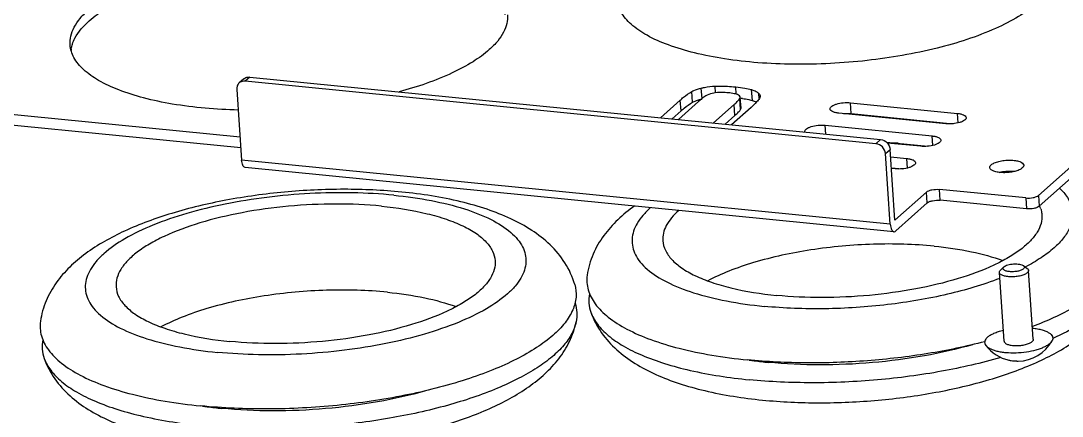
# Model space of a CAD drawing. Extents: x -425 to 6552, y -3049 to 3105.
# Drawn here: x -135.75 to -90.06, y -1911.33 to -1893.97 of the extents above; entities that cross this region are included whole.
import ezdxf

# ---------------------------------------------------------------- set-up
doc = ezdxf.new("R2010")
doc.units = 0
doc.layers.get('0').update_dxf_attribs({"linetype": 'CONTINUOUS'})

msp = doc.modelspace()

# ---------------------------------------------------------------- linework, layer by layer
at = {"color": 7, "linetype": 'CONTINUOUS'}
for p, q in [((-74.919, -1887.217), (-91.097, -1901.639)), ((-74.887, -1887.694), (-91.064, -1902.116)), ((-125.964, -1896.52), (-126.169, -1896.703)), ((-125.707, -1896.442), (-125.912, -1896.625)), ((-125.707, -1896.442), (-98.028, -1899.186)), ((-126.275, -1896.984), (-126.062, -1900.085)), ((-98.233, -1899.369), (-125.912, -1896.625)), ((-105.864, -1897.387), (-105.896, -1896.925)), ((-105.272, -1897.138), (-105.293, -1896.84)), ((-104.364, -1897.193), (-104.386, -1896.874)), ((-103.654, -1897.472), (-103.686, -1896.995)), ((-107.689, -1898.228), (-106.818, -1897.452)), ((-106.785, -1897.929), (-106.818, -1897.452)), ((-106.275, -1897.55), (-106.308, -1897.073)), ((-104.169, -1897.867), (-104.202, -1897.39)), ((-104.152, -1897.81), (-104.184, -1897.333)), ((-103.352, -1897.38), (-103.366, -1897.165)), ((-138.329, -1897.853), (-126.132, -1899.062)), ((-107.178, -1898.279), (-106.785, -1897.929)), ((-106.014, -1897.517), (-106.9, -1898.307)), ((-105.361, -1898.459), (-104.456, -1897.652)), ((-103.714, -1897.773), (-104.572, -1898.537)), ((-104.423, -1898.129), (-104.456, -1897.652)), ((-99.35, -1897.572), (-94.659, -1898.037)), ((-99.317, -1898.049), (-99.35, -1897.572)), ((-138.296, -1898.33), (-126.1, -1899.54)), ((-104.85, -1898.51), (-104.423, -1898.129)), ((-95.171, -1898.494), (-99.862, -1898.029)), ((-99.317, -1898.049), (-94.847, -1898.492)), ((-94.63, -1898.456), (-94.659, -1898.037)), ((-100.46, -1898.562), (-95.769, -1899.027)), ((-100.434, -1898.948), (-100.46, -1898.562)), ((-98.233, -1899.369), (-98.028, -1899.186)), ((-97.774, -1899.302), (-95.957, -1899.482)), ((-95.74, -1899.446), (-95.769, -1899.027)), ((-97.815, -1899.805), (-97.61, -1899.623)), ((-96.282, -1899.484), (-97.735, -1899.339)), ((-97.397, -1902.724), (-97.61, -1899.623)), ((-97.602, -1902.906), (-126.062, -1900.085)), ((-97.602, -1902.906), (-97.815, -1899.805)), ((-97.587, -1899.946), (-96.879, -1900.017)), ((-96.851, -1900.436), (-96.879, -1900.017)), ((-97.447, -1903.234), (-125.908, -1900.412)), ((-97.555, -1900.423), (-97.068, -1900.472)), ((-97.392, -1900.473), (-97.552, -1900.458)), ((-97.397, -1902.724), (-96.013, -1901.49)), ((-95.98, -1901.967), (-96.013, -1901.49)), ((-91.659, -1901.753), (-95.451, -1901.377)), ((-95.418, -1901.854), (-95.451, -1901.377)), ((-97.364, -1903.201), (-95.98, -1901.967)), ((-91.626, -1902.23), (-95.418, -1901.854)), ((-91.659, -1901.753), (-91.626, -1902.23)), ((-91.097, -1901.639), (-91.064, -1902.116)), ((-92.625, -1904.783), (-92.772, -1904.929)), ((-92.625, -1904.783), (-92.618, -1904.777)), ((-91.76, -1904.724), (-91.593, -1904.848)), ((-92.609, -1908.044), (-92.817, -1905.023)), ((-91.329, -1907.956), (-91.537, -1904.935))]:
    msp.add_line(p, q, dxfattribs=at)
for centre, radius, start, end in [((-132.223, -1895.423), 1.336, 170.2651, 173.177), ((-105.129, -1900.361), 3.047, 104.474, 105.0462), ((-104.944, -1903.563), 6.24, 82.858, 82.9849), ((-104.87, -1902.983), 5.655, 81.9858, 82.8704), ((-97.564, -1926.881), 27.531, 89.3633, 90.1184), ((-92.168, -1902.598), 1.225, 17.4892, 23.8876), ((-92.025, -1907.18), 1.737, 216.9305, 257.7423), ((-92.025, -1907.18), 1.737, 271.0692, 330.9324), ((-92.142, -1907.663), 1.24, 258.2511, 259.2283), ((-92.349, -1908.699), 0.184, 255.6327, 257.9956), ((-92.348, -1908.697), 0.186, 258.0021, 262.2096)]:
    msp.add_arc(centre, radius, start, end, dxfattribs=at)
for points, knots in [([(-132.756, -1893.972), (-132.532, -1893.772), (-131.998, -1893.39), (-130.673, -1892.696), (-128.606, -1892.005), (-125.815, -1891.474), (-122.842, -1891.255), (-119.98, -1891.371), (-117.806, -1891.747), (-116.353, -1892.238), (-115.339, -1892.736), (-114.702, -1893.27), (-114.498, -1893.69)], [0, 0, 0, 0, 0.046457, 0.100938, 0.231156, 0.381692, 0.539777, 0.691515, 0.823952, 0.879793, 0.927668, 1, 1, 1, 1]), ([(-91.207, -1893.218), (-91.445, -1893.43), (-92.017, -1893.834), (-93.443, -1894.561), (-95.668, -1895.268), (-98.651, -1895.782), (-101.293, -1895.919), (-103.38, -1895.831), (-104.832, -1895.668), (-106.149, -1895.414), (-107.294, -1895.075), (-108.238, -1894.662), (-108.96, -1894.18), (-109.445, -1893.633), (-109.586, -1893.205), (-109.6, -1893.005)], [0, 0, 0, 0, 0.048018, 0.104733, 0.240828, 0.397545, 0.559919, 0.638266, 0.712142, 0.779856, 0.840019, 0.891691, 0.934635, 0.969785, 1, 1, 1, 1]), ([(-133.589, -1895.027), (-133.597, -1894.899), (-133.574, -1894.63), (-133.419, -1894.235), (-133.152, -1893.848), (-132.92, -1893.612), (-132.788, -1893.495)], [0, 0, 0, 0, 0.214916, 0.445745, 0.704968, 1, 1, 1, 1]), ([(-114.396, -1893.708), (-114.387, -1893.835), (-114.411, -1894.104), (-114.565, -1894.499), (-114.832, -1894.886), (-115.065, -1895.122), (-115.196, -1895.239)], [0, 0, 0, 0, 0.214916, 0.445745, 0.704968, 1, 1, 1, 1]), ([(-133.489, -1894.992), (-133.46, -1894.903), (-133.291, -1894.515), (-133.001, -1894.191), (-132.756, -1893.972)], [0, 0, 0, 0, 0.220989, 1, 1, 1, 1]), ([(-126.213, -1897.894), (-127.18, -1897.868), (-128.579, -1897.751), (-130.32, -1897.389), (-131.407, -1897.049), (-132.302, -1896.64), (-132.985, -1896.168), (-133.442, -1895.634), (-133.575, -1895.22), (-133.589, -1895.027)], [0, 0, 0, 0, 0.346173, 0.499566, 0.635687, 0.75266, 0.850167, 0.930474, 1, 1, 1, 1]), ([(-115.196, -1895.239), (-115.417, -1895.436), (-115.941, -1895.812), (-117.24, -1896.498), (-118.359, -1896.876), (-119.155, -1897.092)], [0, 0, 0, 0, 0.201401, 0.437147, 1, 1, 1, 1]), ([(-125.964, -1896.52), (-125.914, -1896.476), (-125.821, -1896.439), (-125.73, -1896.44), (-125.707, -1896.442)], [0, 0, 0, 0, 0.737824, 1, 1, 1, 1]), ([(-126.169, -1896.703), (-126.206, -1896.736), (-126.266, -1896.825), (-126.279, -1896.931), (-126.275, -1896.984)], [0, 0, 0, 0, 0.486101, 1, 1, 1, 1]), ([(-125.912, -1896.625), (-125.935, -1896.622), (-126.026, -1896.621), (-126.119, -1896.659), (-126.169, -1896.703)], [0, 0, 0, 0, 0.262176, 1, 1, 1, 1]), ([(-106.308, -1897.073), (-106.281, -1897.058), (-106.149, -1896.995), (-106.007, -1896.953), (-105.896, -1896.925)], [0, 0, 0, 0, 0.21083, 1, 1, 1, 1]), ([(-105.896, -1896.925), (-105.851, -1896.914), (-105.652, -1896.871), (-105.45, -1896.85), (-105.293, -1896.84)], [0, 0, 0, 0, 0.226401, 1, 1, 1, 1]), ([(-105.293, -1896.84), (-105.231, -1896.837), (-104.928, -1896.829), (-104.626, -1896.851), (-104.386, -1896.874)], [0, 0, 0, 0, 0.204327, 1, 1, 1, 1]), ([(-104.386, -1896.874), (-104.25, -1896.888), (-104.015, -1896.917), (-103.782, -1896.965), (-103.686, -1896.995)], [0, 0, 0, 0, 0.577285, 1, 1, 1, 1]), ([(-103.686, -1896.995), (-103.618, -1897.016), (-103.504, -1897.059), (-103.4, -1897.127), (-103.366, -1897.165)], [0, 0, 0, 0, 0.585068, 1, 1, 1, 1]), ([(-106.818, -1897.452), (-106.772, -1897.411), (-106.611, -1897.273), (-106.44, -1897.145), (-106.308, -1897.073)], [0, 0, 0, 0, 0.28842, 1, 1, 1, 1]), ([(-106.275, -1897.55), (-106.266, -1897.545), (-106.23, -1897.526), (-106.193, -1897.51), (-106.165, -1897.498)], [0, 0, 0, 0, 0.235942, 1, 1, 1, 1]), ([(-106.165, -1897.498), (-106.147, -1897.491), (-106.067, -1897.46), (-105.984, -1897.435), (-105.921, -1897.418)], [0, 0, 0, 0, 0.228386, 1, 1, 1, 1]), ([(-105.7, -1897.266), (-105.761, -1897.3), (-105.864, -1897.387), (-105.966, -1897.474), (-106.014, -1897.517)], [0, 0, 0, 0, 0.517924, 1, 1, 1, 1]), ([(-105.29, -1897.139), (-105.331, -1897.145), (-105.472, -1897.17), (-105.611, -1897.215), (-105.7, -1897.266)], [0, 0, 0, 0, 0.284553, 1, 1, 1, 1]), ([(-104.705, -1897.135), (-104.752, -1897.13), (-104.946, -1897.115), (-105.144, -1897.118), (-105.29, -1897.139)], [0, 0, 0, 0, 0.24042, 1, 1, 1, 1]), ([(-104.258, -1897.238), (-104.316, -1897.202), (-104.469, -1897.164), (-104.62, -1897.143), (-104.705, -1897.135)], [0, 0, 0, 0, 0.444025, 1, 1, 1, 1]), ([(-104.456, -1897.652), (-104.408, -1897.61), (-104.32, -1897.527), (-104.234, -1897.439), (-104.202, -1897.39)], [0, 0, 0, 0, 0.520961, 1, 1, 1, 1]), ([(-104.184, -1897.333), (-104.185, -1897.324), (-104.196, -1897.284), (-104.231, -1897.255), (-104.258, -1897.238)], [0, 0, 0, 0, 0.212761, 1, 1, 1, 1]), ([(-104.082, -1897.384), (-104.039, -1897.39), (-103.895, -1897.412), (-103.752, -1897.441), (-103.654, -1897.472)], [0, 0, 0, 0, 0.293697, 1, 1, 1, 1]), ([(-103.343, -1897.379), (-103.374, -1897.439), (-103.499, -1897.574), (-103.629, -1897.697), (-103.714, -1897.773)], [0, 0, 0, 0, 0.370506, 1, 1, 1, 1]), ([(-103.654, -1897.472), (-103.636, -1897.477), (-103.575, -1897.498), (-103.514, -1897.522), (-103.472, -1897.543)], [0, 0, 0, 0, 0.276895, 1, 1, 1, 1]), ([(-103.366, -1897.165), (-103.359, -1897.173), (-103.335, -1897.204), (-103.319, -1897.243), (-103.317, -1897.272)], [0, 0, 0, 0, 0.271557, 1, 1, 1, 1]), ([(-103.317, -1897.272), (-103.317, -1897.281), (-103.317, -1897.318), (-103.33, -1897.354), (-103.343, -1897.379)], [0, 0, 0, 0, 0.231567, 1, 1, 1, 1]), ([(-106.785, -1897.929), (-106.739, -1897.888), (-106.579, -1897.75), (-106.407, -1897.622), (-106.275, -1897.55)], [0, 0, 0, 0, 0.28842, 1, 1, 1, 1]), ([(-104.423, -1898.129), (-104.367, -1898.079), (-104.278, -1897.996), (-104.194, -1897.906), (-104.169, -1897.867)], [0, 0, 0, 0, 0.619866, 1, 1, 1, 1]), ([(-100.246, -1897.844), (-100.249, -1897.799), (-100.185, -1897.725), (-100.079, -1897.669), (-99.908, -1897.605), (-99.662, -1897.563), (-99.454, -1897.561), (-99.35, -1897.572)], [0, 0, 0, 0, 0.138275, 0.244676, 0.374999, 0.68296, 1, 1, 1, 1]), ([(-99.862, -1898.029), (-99.914, -1898.023), (-100.009, -1898.008), (-100.145, -1897.967), (-100.242, -1897.897), (-100.246, -1897.844)], [0, 0, 0, 0, 0.350994, 0.639546, 1, 1, 1, 1]), ([(-99.642, -1898.05), (-99.614, -1898.047), (-99.506, -1898.039), (-99.397, -1898.041), (-99.317, -1898.049)], [0, 0, 0, 0, 0.25591, 1, 1, 1, 1]), ([(-94.275, -1898.221), (-94.272, -1898.267), (-94.337, -1898.34), (-94.442, -1898.397), (-94.613, -1898.46), (-94.859, -1898.502), (-95.067, -1898.504), (-95.171, -1898.494)], [0, 0, 0, 0, 0.138275, 0.244676, 0.374999, 0.68296, 1, 1, 1, 1]), ([(-94.659, -1898.037), (-94.607, -1898.042), (-94.512, -1898.058), (-94.376, -1898.098), (-94.279, -1898.168), (-94.275, -1898.221)], [0, 0, 0, 0, 0.350994, 0.639546, 1, 1, 1, 1]), ([(-101.356, -1898.834), (-101.359, -1898.788), (-101.295, -1898.715), (-101.189, -1898.658), (-101.019, -1898.595), (-100.772, -1898.553), (-100.564, -1898.551), (-100.46, -1898.562)], [0, 0, 0, 0, 0.138275, 0.244676, 0.374999, 0.68296, 1, 1, 1, 1]), ([(-98.028, -1899.186), (-97.922, -1899.197), (-97.716, -1899.305), (-97.617, -1899.516), (-97.61, -1899.623)], [0, 0, 0, 0, 0.497738, 1, 1, 1, 1]), ([(-95.386, -1899.211), (-95.382, -1899.257), (-95.447, -1899.33), (-95.553, -1899.387), (-95.723, -1899.45), (-95.97, -1899.492), (-96.177, -1899.494), (-96.282, -1899.484)], [0, 0, 0, 0, 0.138275, 0.244676, 0.374999, 0.68296, 1, 1, 1, 1]), ([(-95.769, -1899.027), (-95.717, -1899.032), (-95.622, -1899.047), (-95.486, -1899.088), (-95.389, -1899.158), (-95.386, -1899.211)], [0, 0, 0, 0, 0.350994, 0.639546, 1, 1, 1, 1]), ([(-97.815, -1899.805), (-97.822, -1899.698), (-97.921, -1899.488), (-98.127, -1899.379), (-98.233, -1899.369)], [0, 0, 0, 0, 0.502262, 1, 1, 1, 1]), ([(-125.908, -1900.412), (-125.954, -1900.408), (-126.015, -1900.326), (-126.048, -1900.209), (-126.059, -1900.128), (-126.062, -1900.085)], [0, 0, 0, 0, 0.36915, 0.655366, 1, 1, 1, 1]), ([(-96.496, -1900.201), (-96.493, -1900.247), (-96.557, -1900.32), (-96.663, -1900.376), (-96.834, -1900.44), (-97.08, -1900.482), (-97.288, -1900.484), (-97.392, -1900.473)], [0, 0, 0, 0, 0.138275, 0.244676, 0.374999, 0.68296, 1, 1, 1, 1]), ([(-96.879, -1900.017), (-96.828, -1900.022), (-96.733, -1900.037), (-96.597, -1900.078), (-96.5, -1900.148), (-96.496, -1900.201)], [0, 0, 0, 0, 0.350994, 0.639546, 1, 1, 1, 1]), ([(-93.178, -1900.299), (-93.138, -1900.263), (-93.027, -1900.202), (-92.831, -1900.139), (-92.599, -1900.1), (-92.356, -1900.086), (-92.124, -1900.104), (-91.918, -1900.147), (-91.753, -1900.237), (-91.747, -1900.315)], [0, 0, 0, 0, 0.10529, 0.242474, 0.400455, 0.564133, 0.717483, 0.846224, 1, 1, 1, 1]), ([(-93.24, -1900.418), (-93.241, -1900.408), (-93.237, -1900.362), (-93.205, -1900.323), (-93.178, -1900.299)], [0, 0, 0, 0, 0.217324, 1, 1, 1, 1]), ([(-91.81, -1900.435), (-91.85, -1900.47), (-91.961, -1900.532), (-92.156, -1900.594), (-92.389, -1900.634), (-92.631, -1900.647), (-92.863, -1900.629), (-93.07, -1900.586), (-93.235, -1900.497), (-93.24, -1900.418)], [0, 0, 0, 0, 0.10529, 0.242474, 0.400455, 0.564133, 0.717483, 0.846224, 1, 1, 1, 1]), ([(-92.826, -1900.629), (-92.771, -1900.614), (-92.542, -1900.568), (-92.304, -1900.56), (-92.128, -1900.581)], [0, 0, 0, 0, 0.243997, 1, 1, 1, 1]), ([(-91.747, -1900.315), (-91.747, -1900.325), (-91.751, -1900.372), (-91.783, -1900.411), (-91.81, -1900.435)], [0, 0, 0, 0, 0.217324, 1, 1, 1, 1]), ([(-119.038, -1901.492), (-119.878, -1901.409), (-121.598, -1901.332), (-124.181, -1901.454), (-126.714, -1901.803), (-129.069, -1902.364), (-131.15, -1903.123), (-132.647, -1903.956), (-133.62, -1904.768), (-134.222, -1905.458), (-134.677, -1906.26), (-134.847, -1906.858), (-134.89, -1907.166)], [0, 0, 0, 0, 0.140464, 0.28586, 0.429497, 0.565009, 0.687795, 0.796942, 0.847861, 0.897886, 0.948399, 1, 1, 1, 1]), ([(-119.385, -1901.631), (-119.984, -1901.572), (-121.213, -1901.503), (-123.076, -1901.536), (-124.945, -1901.701), (-126.751, -1901.991), (-128.425, -1902.395), (-129.905, -1902.898), (-131.136, -1903.48), (-131.965, -1904.042), (-132.448, -1904.525), (-132.703, -1904.874), (-132.868, -1905.229), (-132.937, -1905.587), (-132.908, -1905.941), (-132.78, -1906.285), (-132.56, -1906.612), (-132.122, -1907.05), (-131.339, -1907.531), (-130.16, -1907.984), (-128.725, -1908.332), (-127.681, -1908.478), (-127.127, -1908.533)], [0, 0, 0, 0, 0.082597, 0.168702, 0.25546, 0.339979, 0.419491, 0.491519, 0.55408, 0.605977, 0.627948, 0.647487, 0.665016, 0.681203, 0.696945, 0.71323, 0.730935, 0.750704, 0.797742, 0.855593, 0.923571, 1, 1, 1, 1]), ([(-111.446, -1905.554), (-111.542, -1905.218), (-111.835, -1904.579), (-112.505, -1903.781), (-113.328, -1903.143), (-114.267, -1902.634), (-115.315, -1902.223), (-116.901, -1901.775), (-118.166, -1901.578), (-119.038, -1901.492)], [0, 0, 0, 0, 0.115387, 0.228196, 0.340626, 0.456693, 0.579584, 0.711054, 1, 1, 1, 1]), ([(-96.013, -1901.49), (-95.985, -1901.466), (-95.908, -1901.426), (-95.72, -1901.375), (-95.56, -1901.366), (-95.451, -1901.377)], [0, 0, 0, 0, 0.188786, 0.439266, 1, 1, 1, 1]), ([(-90.175, -1901.324), (-90.047, -1901.446), (-89.825, -1901.7), (-89.618, -1902.144), (-89.579, -1902.613), (-89.711, -1903.082), (-89.999, -1903.539), (-90.432, -1903.981), (-91.002, -1904.407), (-91.44, -1904.66), (-91.679, -1904.784)], [0, 0, 0, 0, 0.116547, 0.219309, 0.316675, 0.418715, 0.534028, 0.668005, 0.823158, 1, 1, 1, 1]), ([(-119.925, -1902.112), (-120.588, -1902.046), (-121.95, -1901.986), (-123.996, -1902.083), (-125.997, -1902.358), (-127.831, -1902.793), (-129.189, -1903.287), (-130.093, -1903.753), (-130.632, -1904.107), (-131.06, -1904.477), (-131.368, -1904.86), (-131.551, -1905.254), (-131.582, -1905.526), (-131.573, -1905.653)], [0, 0, 0, 0, 0.15446, 0.315378, 0.47402, 0.621855, 0.751378, 0.807508, 0.857274, 0.900616, 0.937949, 0.970393, 1, 1, 1, 1]), ([(-119.385, -1901.631), (-118.831, -1901.686), (-117.787, -1901.831), (-116.352, -1902.179), (-115.173, -1902.633), (-114.39, -1903.114), (-113.952, -1903.551), (-113.732, -1903.879), (-113.604, -1904.222), (-113.575, -1904.577), (-113.644, -1904.935), (-113.809, -1905.29), (-114.064, -1905.639), (-114.547, -1906.122), (-115.375, -1906.684), (-116.607, -1907.266), (-118.087, -1907.768), (-119.761, -1908.173), (-121.567, -1908.463), (-123.436, -1908.628), (-125.299, -1908.661), (-126.528, -1908.592), (-127.127, -1908.533)], [0, 0, 0, 0, 0.076429, 0.144407, 0.202258, 0.249296, 0.269065, 0.28677, 0.303055, 0.318797, 0.334984, 0.352513, 0.372052, 0.394023, 0.44592, 0.508481, 0.580509, 0.660021, 0.74454, 0.831298, 0.917403, 1, 1, 1, 1]), ([(-95.98, -1901.967), (-95.953, -1901.943), (-95.875, -1901.903), (-95.687, -1901.852), (-95.527, -1901.843), (-95.418, -1901.854)], [0, 0, 0, 0, 0.188786, 0.439266, 1, 1, 1, 1]), ([(-91.659, -1901.753), (-91.551, -1901.763), (-91.39, -1901.754), (-91.202, -1901.703), (-91.125, -1901.663), (-91.097, -1901.639)], [0, 0, 0, 0, 0.560734, 0.811214, 1, 1, 1, 1]), ([(-119.925, -1902.112), (-119.253, -1902.179), (-118.289, -1902.327), (-117.104, -1902.664), (-116.377, -1902.953), (-115.783, -1903.284), (-115.333, -1903.654), (-115.035, -1904.062), (-114.949, -1904.366), (-114.939, -1904.51)], [0, 0, 0, 0, 0.345637, 0.496402, 0.629856, 0.745176, 0.842936, 0.925901, 1, 1, 1, 1]), ([(-108.821, -1902.105), (-109.079, -1902.289), (-109.569, -1902.685), (-110.2, -1903.389), (-110.679, -1904.21), (-110.857, -1904.827), (-110.901, -1905.144)], [0, 0, 0, 0, 0.251521, 0.497817, 0.746183, 1, 1, 1, 1]), ([(-108.119, -1902.176), (-108.239, -1902.283), (-108.455, -1902.498), (-108.711, -1902.847), (-108.877, -1903.202), (-108.948, -1903.561), (-108.92, -1903.916), (-108.793, -1904.26), (-108.574, -1904.588), (-108.137, -1905.026), (-107.354, -1905.508), (-106.174, -1905.962), (-104.738, -1906.31), (-103.693, -1906.456), (-103.138, -1906.511)], [0, 0, 0, 0, 0.055875, 0.105558, 0.150112, 0.191229, 0.231183, 0.272486, 0.317376, 0.367496, 0.486778, 0.633534, 0.806027, 1, 1, 1, 1]), ([(-106.884, -1902.299), (-106.999, -1902.4), (-107.202, -1902.605), (-107.436, -1902.943), (-107.571, -1903.286), (-107.592, -1903.521), (-107.584, -1903.632)], [0, 0, 0, 0, 0.295388, 0.554577, 0.785307, 1, 1, 1, 1]), ([(-90.95, -1902.489), (-90.942, -1902.616), (-90.972, -1902.888), (-91.155, -1903.282), (-91.464, -1903.665), (-91.891, -1904.035), (-92.431, -1904.389), (-93.335, -1904.856), (-94.692, -1905.349), (-96.526, -1905.784), (-98.527, -1906.059), (-100.573, -1906.156), (-101.935, -1906.096), (-102.599, -1906.03)], [0, 0, 0, 0, 0.029607, 0.062051, 0.099384, 0.142726, 0.192492, 0.248622, 0.378145, 0.52598, 0.684622, 0.84554, 1, 1, 1, 1]), ([(-91.064, -1902.116), (-91.092, -1902.141), (-91.17, -1902.18), (-91.357, -1902.231), (-91.518, -1902.24), (-91.626, -1902.23)], [0, 0, 0, 0, 0.188786, 0.439266, 1, 1, 1, 1]), ([(-91, -1902.23), (-90.993, -1902.251), (-90.969, -1902.336), (-90.955, -1902.423), (-90.95, -1902.489)], [0, 0, 0, 0, 0.252894, 1, 1, 1, 1]), ([(-97.602, -1902.906), (-97.599, -1902.95), (-97.587, -1903.03), (-97.554, -1903.148), (-97.494, -1903.23), (-97.447, -1903.234)], [0, 0, 0, 0, 0.344634, 0.63085, 1, 1, 1, 1]), ([(-97.447, -1903.234), (-97.44, -1903.235), (-97.41, -1903.234), (-97.381, -1903.216), (-97.364, -1903.201)], [0, 0, 0, 0, 0.225465, 1, 1, 1, 1]), ([(-107.584, -1903.632), (-107.574, -1903.776), (-107.488, -1904.08), (-107.19, -1904.488), (-106.74, -1904.858), (-106.146, -1905.189), (-105.419, -1905.478), (-104.234, -1905.815), (-103.271, -1905.963), (-102.599, -1906.03)], [0, 0, 0, 0, 0.074099, 0.157064, 0.254824, 0.370144, 0.503598, 0.654363, 1, 1, 1, 1]), ([(-95.676, -1903.868), (-96.562, -1903.78), (-98.376, -1903.732), (-101.036, -1903.972), (-103.155, -1904.423), (-104.653, -1904.935), (-105.314, -1905.233), (-105.614, -1905.394)], [0, 0, 0, 0, 0.26268, 0.533471, 0.786745, 0.899571, 1, 1, 1, 1]), ([(-95.676, -1903.868), (-95.128, -1903.922), (-94.107, -1904.07), (-93.109, -1904.338), (-92.661, -1904.504)], [0, 0, 0, 0, 0.535929, 1, 1, 1, 1]), ([(-87.458, -1903.533), (-87.411, -1903.695), (-87.37, -1904.043), (-87.487, -1904.574), (-87.773, -1905.096), (-88.215, -1905.604), (-88.806, -1906.096), (-89.839, -1906.759), (-90.731, -1907.159), (-91.367, -1907.401)], [0, 0, 0, 0, 0.085011, 0.172766, 0.270159, 0.381874, 0.510397, 0.656594, 1, 1, 1, 1]), ([(-114.939, -1904.51), (-114.93, -1904.638), (-114.961, -1904.91), (-115.144, -1905.304), (-115.452, -1905.687), (-115.879, -1906.057), (-116.419, -1906.411), (-117.323, -1906.877), (-118.681, -1907.371), (-120.515, -1907.806), (-122.516, -1908.08), (-124.562, -1908.177), (-125.924, -1908.117), (-126.587, -1908.051)], [0, 0, 0, 0, 0.029607, 0.062051, 0.099384, 0.142726, 0.192492, 0.248622, 0.378145, 0.52598, 0.684622, 0.84554, 1, 1, 1, 1]), ([(-91.758, -1904.862), (-91.771, -1904.874), (-91.804, -1904.897), (-91.888, -1904.937), (-92.019, -1904.973), (-92.16, -1904.991), (-92.279, -1904.993), (-92.365, -1904.989), (-92.445, -1904.979), (-92.515, -1904.963), (-92.573, -1904.942), (-92.618, -1904.916), (-92.648, -1904.886), (-92.66, -1904.85), (-92.651, -1904.813), (-92.634, -1904.793), (-92.625, -1904.783)], [0, 0, 0, 0, 0.051714, 0.113948, 0.264456, 0.434973, 0.521041, 0.603884, 0.680888, 0.749783, 0.808853, 0.857277, 0.895791, 0.927926, 0.960479, 1, 1, 1, 1]), ([(-92.618, -1904.777), (-92.597, -1904.758), (-92.541, -1904.725), (-92.441, -1904.689), (-92.321, -1904.662), (-92.191, -1904.647), (-92.06, -1904.646), (-91.94, -1904.657), (-91.839, -1904.681), (-91.782, -1904.708), (-91.76, -1904.724)], [0, 0, 0, 0, 0.094555, 0.215054, 0.354945, 0.504786, 0.653911, 0.791741, 0.909108, 1, 1, 1, 1]), ([(-91.76, -1904.724), (-91.748, -1904.733), (-91.728, -1904.752), (-91.714, -1904.791), (-91.727, -1904.831), (-91.746, -1904.852), (-91.758, -1904.862)], [0, 0, 0, 0, 0.269756, 0.491018, 0.717722, 1, 1, 1, 1]), ([(-110.901, -1905.144), (-110.916, -1905.251), (-110.925, -1905.469), (-110.848, -1905.912), (-110.556, -1906.463), (-109.955, -1907.041), (-109.122, -1907.558), (-108.07, -1908.009), (-106.82, -1908.385), (-105.398, -1908.678), (-104.392, -1908.81), (-103.866, -1908.862)], [0, 0, 0, 0, 0.037627, 0.075237, 0.155444, 0.249669, 0.362423, 0.495048, 0.646913, 0.816137, 1, 1, 1, 1]), ([(-103.212, -1910.626), (-102.385, -1910.708), (-100.69, -1910.785), (-98.144, -1910.669), (-95.643, -1910.333), (-93.31, -1909.791), (-91.24, -1909.055), (-89.742, -1908.249), (-88.758, -1907.468), (-88.141, -1906.809), (-87.658, -1906.043), (-87.459, -1905.467), (-87.397, -1905.169)], [0, 0, 0, 0, 0.140061, 0.285066, 0.428533, 0.56426, 0.687657, 0.797526, 0.848624, 0.898585, 0.948787, 1, 1, 1, 1]), ([(-92.817, -1905.023), (-92.818, -1905.007), (-92.809, -1904.971), (-92.786, -1904.943), (-92.772, -1904.929)], [0, 0, 0, 0, 0.451181, 1, 1, 1, 1]), ([(-91.59, -1905.037), (-91.606, -1905.051), (-91.644, -1905.078), (-91.739, -1905.126), (-91.888, -1905.174), (-92.087, -1905.208), (-92.263, -1905.217), (-92.402, -1905.211), (-92.499, -1905.2), (-92.586, -1905.183), (-92.663, -1905.161), (-92.726, -1905.133), (-92.774, -1905.101), (-92.806, -1905.065), (-92.816, -1905.036), (-92.817, -1905.023)], [0, 0, 0, 0, 0.048017, 0.104734, 0.240828, 0.397544, 0.559918, 0.638265, 0.712141, 0.779856, 0.840019, 0.891692, 0.934636, 0.969785, 1, 1, 1, 1]), ([(-91.593, -1904.848), (-91.578, -1904.86), (-91.551, -1904.884), (-91.538, -1904.919), (-91.537, -1904.935)], [0, 0, 0, 0, 0.548734, 1, 1, 1, 1]), ([(-91.537, -1904.935), (-91.536, -1904.943), (-91.538, -1904.961), (-91.548, -1904.987), (-91.566, -1905.013), (-91.582, -1905.029), (-91.59, -1905.037)], [0, 0, 0, 0, 0.214909, 0.445744, 0.704992, 1, 1, 1, 1]), ([(-87.397, -1905.169), (-87.513, -1905.729), (-88.034, -1906.375), (-88.777, -1906.968), (-89.477, -1907.435), (-90.062, -1907.736), (-90.476, -1907.923)], [0, 0, 0, 0, 0.40535, 0.535619, 0.678274, 1, 1, 1, 1]), ([(-131.573, -1905.653), (-131.563, -1905.798), (-131.477, -1906.102), (-131.179, -1906.51), (-130.729, -1906.88), (-130.135, -1907.211), (-129.408, -1907.499), (-128.222, -1907.837), (-127.259, -1907.985), (-126.587, -1908.051)], [0, 0, 0, 0, 0.074099, 0.157064, 0.254824, 0.370144, 0.503598, 0.654363, 1, 1, 1, 1]), ([(-111.446, -1905.554), (-111.395, -1905.732), (-111.356, -1906.119), (-111.517, -1906.706), (-111.877, -1907.278), (-112.423, -1907.83), (-113.145, -1908.36), (-114.031, -1908.861), (-115.069, -1909.327), (-116.689, -1909.909), (-118.964, -1910.481), (-121.88, -1910.907), (-124.879, -1911.064), (-126.88, -1910.98), (-127.855, -1910.883)], [0, 0, 0, 0, 0.029821, 0.060988, 0.096295, 0.137485, 0.185349, 0.240024, 0.30122, 0.368351, 0.517015, 0.678095, 0.842291, 1, 1, 1, 1]), ([(-92.798, -1905.285), (-93.543, -1905.573), (-95.17, -1906.048), (-97.747, -1906.486), (-100.444, -1906.664), (-102.255, -1906.598), (-103.138, -1906.511)], [0, 0, 0, 0, 0.22827, 0.482894, 0.746331, 1, 1, 1, 1]), ([(-119.665, -1905.889), (-120.551, -1905.801), (-122.365, -1905.753), (-125.025, -1905.994), (-127.144, -1906.445), (-128.642, -1906.956), (-129.302, -1907.255), (-129.602, -1907.415)], [0, 0, 0, 0, 0.26268, 0.533471, 0.786745, 0.899571, 1, 1, 1, 1]), ([(-119.665, -1905.889), (-119.116, -1905.944), (-118.096, -1906.092), (-117.098, -1906.36), (-116.65, -1906.525)], [0, 0, 0, 0, 0.535929, 1, 1, 1, 1]), ([(-110.802, -1905.956), (-110.827, -1906.091), (-110.843, -1906.37), (-110.783, -1906.643), (-110.737, -1906.773)], [0, 0, 0, 0, 0.499371, 1, 1, 1, 1]), ([(-111.434, -1906.371), (-111.39, -1906.502), (-111.336, -1906.776), (-111.358, -1907.055), (-111.386, -1907.19)], [0, 0, 0, 0, 0.4994, 1, 1, 1, 1]), ([(-110.737, -1906.773), (-110.624, -1907.093), (-110.306, -1907.695), (-109.625, -1908.444), (-108.807, -1909.045), (-107.88, -1909.529), (-106.851, -1909.921), (-105.298, -1910.352), (-104.063, -1910.542), (-103.212, -1910.626)], [0, 0, 0, 0, 0.114627, 0.226944, 0.339435, 0.455937, 0.579326, 0.711135, 1, 1, 1, 1]), ([(-110.737, -1906.773), (-110.671, -1906.96), (-110.455, -1907.339), (-109.962, -1907.834), (-109.294, -1908.286), (-108.461, -1908.692), (-107.477, -1909.047), (-105.918, -1909.459), (-104.665, -1909.647), (-103.794, -1909.733)], [0, 0, 0, 0, 0.076087, 0.163546, 0.265565, 0.38339, 0.516968, 0.66538, 1, 1, 1, 1]), ([(-134.89, -1907.166), (-134.905, -1907.273), (-134.914, -1907.49), (-134.837, -1907.933), (-134.544, -1908.485), (-133.944, -1909.063), (-133.111, -1909.58), (-132.059, -1910.03), (-130.809, -1910.406), (-129.387, -1910.7), (-128.38, -1910.831), (-127.855, -1910.883)], [0, 0, 0, 0, 0.037627, 0.075237, 0.155444, 0.249669, 0.362423, 0.495048, 0.646913, 0.816137, 1, 1, 1, 1]), ([(-111.386, -1907.19), (-111.423, -1907.369), (-111.565, -1907.739), (-111.931, -1908.256), (-112.452, -1908.758), (-113.119, -1909.241), (-113.924, -1909.7), (-115.223, -1910.298), (-117.116, -1910.927), (-119.627, -1911.476), (-122.33, -1911.816), (-125.073, -1911.928), (-126.896, -1911.843), (-127.783, -1911.755)], [0, 0, 0, 0, 0.030736, 0.065606, 0.105802, 0.151862, 0.203869, 0.261595, 0.392193, 0.538452, 0.693561, 0.849964, 1, 1, 1, 1]), ([(-127.201, -1912.648), (-126.373, -1912.73), (-124.678, -1912.806), (-122.132, -1912.691), (-119.632, -1912.355), (-117.298, -1911.812), (-115.228, -1911.076), (-113.73, -1910.271), (-112.746, -1909.49), (-112.13, -1908.83), (-111.647, -1908.065), (-111.447, -1907.488), (-111.386, -1907.19)], [0, 0, 0, 0, 0.140061, 0.285066, 0.428533, 0.56426, 0.687657, 0.797526, 0.848624, 0.898585, 0.948787, 1, 1, 1, 1]), ([(-91.363, -1907.468), (-91.288, -1907.476), (-91.147, -1907.495), (-90.95, -1907.539), (-90.781, -1907.596), (-90.645, -1907.665), (-90.545, -1907.743), (-90.492, -1907.821), (-90.476, -1907.884), (-90.475, -1907.949), (-90.492, -1907.995), (-90.507, -1908.024)], [0, 0, 0, 0, 0.190701, 0.363671, 0.515547, 0.644362, 0.750376, 0.837642, 0.877337, 0.916512, 1, 1, 1, 1]), ([(-134.791, -1907.978), (-134.816, -1908.113), (-134.832, -1908.392), (-134.772, -1908.664), (-134.726, -1908.794)], [0, 0, 0, 0, 0.499371, 1, 1, 1, 1]), ([(-93.337, -1907.865), (-93.367, -1907.891), (-93.418, -1907.946), (-93.458, -1908.028), (-93.464, -1908.092), (-93.456, -1908.155), (-93.433, -1908.198), (-93.414, -1908.224)], [0, 0, 0, 0, 0.296054, 0.54095, 0.652921, 0.763706, 1, 1, 1, 1]), ([(-93.337, -1907.865), (-93.299, -1907.831), (-93.208, -1907.767), (-93.048, -1907.685), (-92.856, -1907.613), (-92.716, -1907.574), (-92.643, -1907.556)], [0, 0, 0, 0, 0.198667, 0.433969, 0.702876, 1, 1, 1, 1]), ([(-91.329, -1907.956), (-91.329, -1907.965), (-91.33, -1907.983), (-91.341, -1908.009), (-91.358, -1908.035), (-91.374, -1908.051), (-91.383, -1908.058)], [0, 0, 0, 0, 0.214909, 0.445744, 0.704992, 1, 1, 1, 1]), ([(-93.46, -1908.063), (-94.28, -1908.277), (-95.987, -1908.629), (-98.607, -1908.937), (-101.255, -1909.032), (-103.011, -1908.946), (-103.866, -1908.862)], [0, 0, 0, 0, 0.24256, 0.49779, 0.754146, 1, 1, 1, 1]), ([(-94.002, -1908.198), (-94.695, -1908.397), (-96.149, -1908.725), (-98.395, -1909.016), (-100.681, -1909.115), (-102.2, -1909.045), (-102.94, -1908.972)], [0, 0, 0, 0, 0.239636, 0.494806, 0.752628, 1, 1, 1, 1]), ([(-93.414, -1908.224), (-93.392, -1908.252), (-93.335, -1908.306), (-93.225, -1908.373), (-93.086, -1908.43), (-92.921, -1908.478), (-92.734, -1908.514), (-92.454, -1908.548), (-92.081, -1908.556), (-91.634, -1908.518), (-91.276, -1908.446), (-91.018, -1908.365), (-90.853, -1908.297), (-90.714, -1908.223), (-90.634, -1908.166), (-90.601, -1908.136)], [0, 0, 0, 0, 0.03578, 0.078746, 0.129366, 0.18734, 0.251888, 0.321904, 0.472789, 0.627938, 0.774612, 0.841111, 0.901375, 0.954498, 1, 1, 1, 1]), ([(-92.609, -1908.044), (-92.608, -1908.058), (-92.598, -1908.086), (-92.566, -1908.123), (-92.518, -1908.155), (-92.455, -1908.182), (-92.379, -1908.205), (-92.291, -1908.222), (-92.194, -1908.233), (-92.055, -1908.239), (-91.879, -1908.229), (-91.68, -1908.195), (-91.532, -1908.148), (-91.437, -1908.099), (-91.399, -1908.073), (-91.383, -1908.058)], [0, 0, 0, 0, 0.030215, 0.065364, 0.108308, 0.159981, 0.220144, 0.287859, 0.361735, 0.440082, 0.602456, 0.759172, 0.895266, 0.951983, 1, 1, 1, 1]), ([(-90.507, -1908.024), (-90.513, -1908.034), (-90.539, -1908.075), (-90.573, -1908.111), (-90.601, -1908.136)], [0, 0, 0, 0, 0.228017, 1, 1, 1, 1]), ([(-134.726, -1908.794), (-134.613, -1909.114), (-134.294, -1909.717), (-133.614, -1910.466), (-132.796, -1911.067), (-131.869, -1911.551), (-130.839, -1911.943), (-129.287, -1912.373), (-128.052, -1912.563), (-127.201, -1912.648)], [0, 0, 0, 0, 0.114627, 0.226944, 0.339435, 0.455937, 0.579326, 0.711135, 1, 1, 1, 1]), ([(-134.726, -1908.794), (-134.659, -1908.982), (-134.444, -1909.36), (-133.95, -1909.855), (-133.282, -1910.308), (-132.45, -1910.714), (-131.465, -1911.068), (-129.906, -1911.481), (-128.653, -1911.668), (-127.783, -1911.755)], [0, 0, 0, 0, 0.076087, 0.163546, 0.265565, 0.38339, 0.516968, 0.66538, 1, 1, 1, 1]), ([(-92.757, -1908.755), (-93.609, -1909.005), (-95.401, -1909.416), (-98.173, -1909.783), (-100.999, -1909.909), (-102.879, -1909.824), (-103.794, -1909.733)], [0, 0, 0, 0, 0.238979, 0.49413, 0.75228, 1, 1, 1, 1]), ([(-103.789, -1908.869), (-103.719, -1908.879), (-103.437, -1908.918), (-103.154, -1908.95), (-102.94, -1908.972)], [0, 0, 0, 0, 0.245883, 1, 1, 1, 1]), ([(-92.373, -1908.881), (-92.35, -1908.886), (-92.252, -1908.902), (-92.151, -1908.908), (-92.075, -1908.909)], [0, 0, 0, 0, 0.234357, 1, 1, 1, 1]), ([(-92.075, -1908.909), (-92.068, -1908.91), (-92.041, -1908.915), (-92.013, -1908.917), (-91.993, -1908.917)], [0, 0, 0, 0, 0.253443, 1, 1, 1, 1]), ([(-117.991, -1910.22), (-118.683, -1910.419), (-120.137, -1910.746), (-122.383, -1911.038), (-124.669, -1911.136), (-126.189, -1911.067), (-126.929, -1910.993)], [0, 0, 0, 0, 0.239636, 0.494806, 0.752628, 1, 1, 1, 1]), ([(-127.778, -1910.891), (-127.708, -1910.901), (-127.426, -1910.939), (-127.143, -1910.972), (-126.929, -1910.993)], [0, 0, 0, 0, 0.245883, 1, 1, 1, 1])]:
    msp.add_open_spline(points, degree=3, knots=knots, dxfattribs=at)
for points in [[(-133.54, -1895.197), (-133.528, -1895.127), (-133.511, -1895.059), (-133.489, -1894.992)], [(-104.202, -1897.39), (-104.191, -1897.374), (-104.183, -1897.353), (-104.184, -1897.333)], [(-104.169, -1897.867), (-104.158, -1897.851), (-104.15, -1897.83), (-104.152, -1897.81)]]:
    msp.add_open_spline(points, degree=3, dxfattribs=at)

doc.saveas('drawing.dxf')
